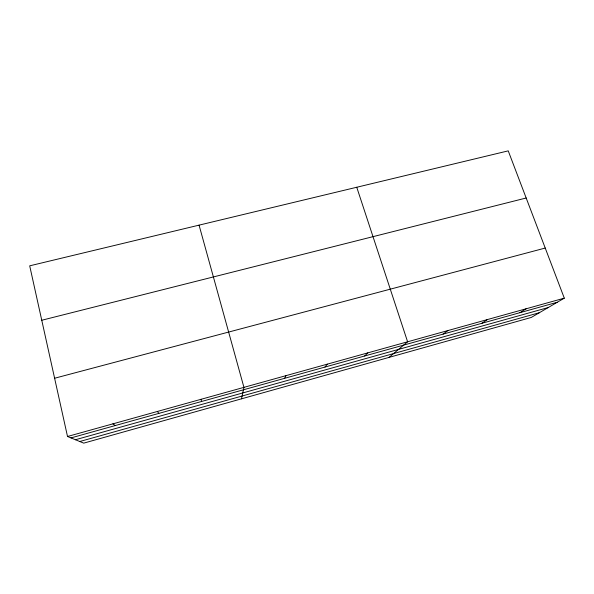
<?xml version="1.0" encoding="UTF-8"?>
<svg xmlns="http://www.w3.org/2000/svg" width="594" height="594" viewBox="0 0 594 594"><rect width="100%" height="100%" fill="white"/><g stroke="black" fill="none" stroke-linecap="round" stroke-linejoin="round"><path stroke-width="0.89" d="M241.498 398.834L243.934 387.362L199.064 225.141M284.563 378.333L285.989 375.653M324.97 367.062L327.272 364.159M364.657 355.992L367.805 352.873M389.003 357.41L407.603 341.788L356.749 187.258M443.094 334.11L447.861 330.583M481.838 323.299L487.384 319.572M519.899 312.682L526.187 308.769M564.3 298.158L531.259 317.456L83.732 443.139L67.516 436.486L29.7 265.83L508.234 150.861L564.3 298.158L67.516 436.486M79.767 441.513L539.389 312.704M70.983 437.912L557.283 302.257M75.445 439.738L548.225 307.543M54.611 378.244L545.233 248.054M41.758 320.255L526.18 198.002M112.897 423.849L115.31 425.549M157.41 411.456L158.806 413.409M201.076 399.294L201.5 401.499"/></g></svg>
